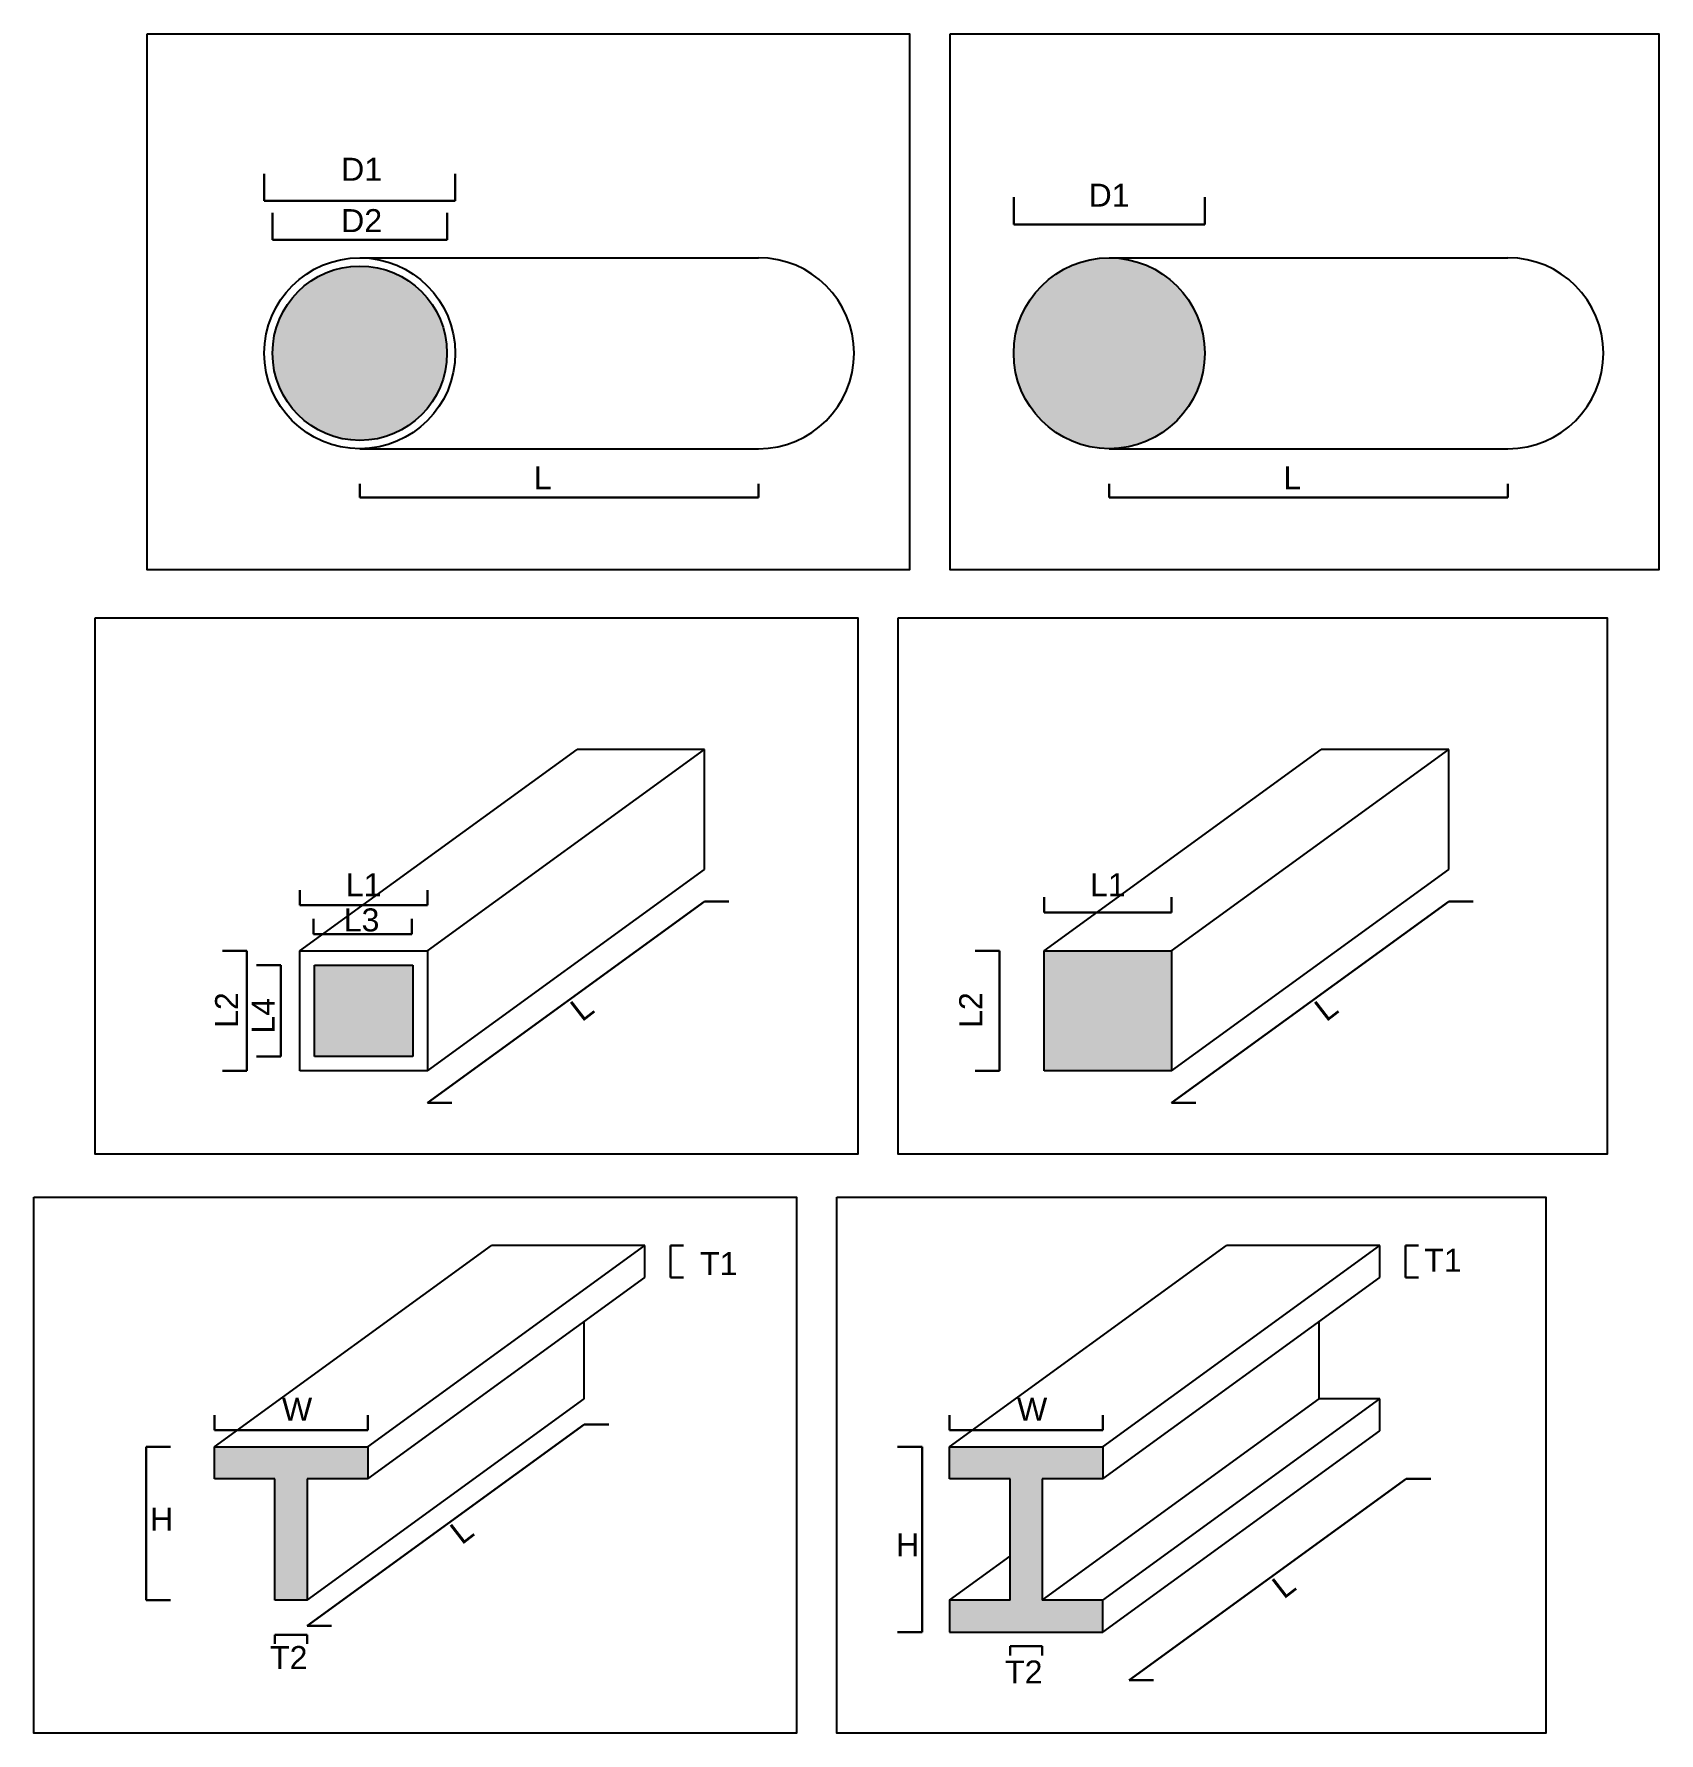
# Model space of a CAD drawing. Header units: millimetres. Extents: x 1937 to 5471, y -1442 to 2254.
import ezdxf

# ---------------------------------------------------------------- set-up
doc = ezdxf.new("R2010")
doc.units = ezdxf.units.MM
doc.styles.get("Standard").update_dxf_attribs({"font": 'arial.ttf'})

msp = doc.modelspace()

# ---------------------------------------------------------------- hatches: boundary and pattern name
h = msp.add_hatch(color=9)
h.dxf.hatch_style = 1
h.paths.add_polyline_path([(2835, 1559.1, 1), (2455.5, 1559.1, 1)])
h.paths.add_polyline_path([(4483.1, 1559.1, 1), (4067.7, 1559.1, 1)])
h.paths.add_polyline_path([(2760.9, 29.5), (2760.9, 228), (2546.4, 228), (2546.4, 29.5)])
h.paths.add_polyline_path([(4411, -1.9), (4411, 259.4), (4133.7, 259.4), (4133.7, -1.9)])
h.paths.add_polyline_path([(2662.5, -819.7), (2329.1, -819.7), (2329.1, -889.6), (2460.8, -889.6), (2460.8, -1153.2), (2530.7, -1153.2), (2530.7, -889.6), (2662.5, -889.6)])
h = msp.add_hatch(color=9)
h.dxf.hatch_style = 1
h.paths.add_polyline_path([(4261.4, -819.7), (3928, -819.7), (3928, -889.6), (4059.8, -889.6), (4059.8, -1153.2), (3928, -1153.2), (3928, -1223.1), (4261.4, -1223.1), (4261.4, -1153.2), (4129.7, -1153.2), (4129.7, -889.6), (4261.4, -889.6)])

# ---------------------------------------------------------------- linework, layer by layer
at = {"color": 1, "lineweight": 30}
for p, q in [((2437.5, 1890.5), (2437.5, 1949.5)), ((2853, 1890.5), (2853, 1949.5)), ((2437.5, 1890.5), (2853, 1890.5)), ((4067.7, 1839.3), (4067.7, 1898.3)), ((4483.1, 1839.3), (4483.1, 1898.3)), ((2455.5, 1805.9), (2455.5, 1864.8)), ((2835, 1805.9), (2835, 1864.8)), ((4067.7, 1839.3), (4483.1, 1839.3)), ((2455.5, 1805.9), (2835, 1805.9)), ((2645.2, 1245.3), (2645.2, 1275.2)), ((3512.6, 1245.3), (3512.6, 1275.2)), ((4275.4, 1245.3), (4275.4, 1275.2)), ((5142.8, 1245.3), (5142.8, 1275.2)), ((2645.2, 1245.3), (3512.6, 1245.3)), ((4275.4, 1245.3), (5142.8, 1245.3)), ((2515, 358.2), (2515, 391.3)), ((2792.3, 358.2), (2792.3, 391.3)), ((4133.7, 342.7), (4133.7, 375.8)), ((4411, 342.7), (4411, 375.8)), ((2515, 358.2), (2792.3, 358.2)), ((2792.3, -71.5), (3395.2, 366.4)), ((3395.2, 366.4), (3448.3, 366.4)), ((4133.7, 342.7), (4411, 342.7)), ((4411, -71.5), (5013.9, 366.4)), ((5013.9, 366.4), (5067, 366.4)), ((2544.4, 295.8), (2544.4, 328.9)), ((2544.4, 295.8), (2758.8, 295.8)), ((2758.8, 295.8), (2758.8, 328.9)), ((2346.6, 259.4), (2399.8, 259.4)), ((2399.8, -1.9), (2399.8, 259.4)), ((3983.7, 259.4), (4036.8, 259.4)), ((4036.8, -1.9), (4036.8, 259.4)), ((2420.5, 228), (2473.7, 228)), ((2473.7, 29.5), (2473.7, 228)), ((2420.5, 29.5), (2473.7, 29.5)), ((2346.6, -1.9), (2399.8, -1.9)), ((3983.7, -1.9), (4036.8, -1.9)), ((2792.3, -71.5), (2845.5, -71.5)), ((4411, -71.5), (4464.2, -71.5)), ((3321, -451.6), (3321, -381.7)), ((3349.4, -381.7), (3321, -381.7)), ((4919.9, -451.6), (4919.9, -381.7)), ((4948.3, -381.7), (4919.9, -381.7)), ((3349.4, -451.6), (3321, -451.6)), ((4948.3, -451.6), (4919.9, -451.6)), ((2329.1, -783.6), (2329.1, -750.4)), ((2530.7, -1209.1), (3133.6, -771.1)), ((2662.5, -783.6), (2662.5, -750.4)), ((3133.6, -771.1), (3186.7, -771.1)), ((3928, -783.6), (3928, -750.4)), ((4261.4, -783.6), (4261.4, -750.4)), ((2329.1, -783.6), (2662.5, -783.6)), ((3928, -783.6), (4261.4, -783.6)), ((2180.3, -1153.2), (2180.3, -819.7)), ((2180.3, -819.7), (2233.5, -819.7)), ((3815.2, -819.7), (3868.4, -819.7)), ((3868.4, -1223.1), (3868.4, -819.7)), ((4318.9, -1327.2), (4921.7, -889.2)), ((4921.7, -889.2), (4974.9, -889.2)), ((2180.3, -1153.2), (2233.5, -1153.2)), ((2530.7, -1209.1), (2583.9, -1209.1)), ((2530.7, -1228.6), (2460.8, -1228.6)), ((2460.8, -1228.6), (2460.8, -1248.3)), ((2530.7, -1228.6), (2530.7, -1248.3)), ((3815.2, -1223.1), (3868.4, -1223.1)), ((4129.7, -1253.5), (4059.8, -1253.5)), ((4059.8, -1253.5), (4059.8, -1273.3)), ((4129.7, -1253.5), (4129.7, -1273.3)), ((4318.9, -1327.2), (4372.1, -1327.2))]:
    msp.add_line(p, q, dxfattribs=at)
at = {"color": 3}
for p, q in [((2645.2, 1766.8), (3512.6, 1766.8)), ((4275.4, 1766.8), (5142.8, 1766.8)), ((2645.2, 1351.3), (3512.6, 1351.3)), ((4275.4, 1351.3), (5142.8, 1351.3)), ((2515, 259.4), (3117.9, 697.4)), ((2792.3, 259.4), (3395.2, 697.4)), ((3395.2, 697.4), (3117.9, 697.4)), ((3395.2, 436.1), (3395.2, 697.4)), ((4133.7, 259.4), (4736.6, 697.4)), ((4411, 259.4), (5013.9, 697.4)), ((5013.9, 697.4), (4736.6, 697.4)), ((5013.9, 436.1), (5013.9, 697.4)), ((2792.3, -1.9), (3395.2, 436.1)), ((4411, -1.9), (5013.9, 436.1)), ((2515, 259.4), (2792.3, 259.4)), ((2515, -1.9), (2515, 259.4)), ((2792.3, 259.4), (2792.3, -1.9)), ((4133.7, 259.4), (4411, 259.4)), ((4133.7, -1.9), (4133.7, 259.4)), ((4411, 259.4), (4411, -1.9)), ((2546.4, 228), (2760.9, 228)), ((2546.4, 29.5), (2546.4, 228)), ((2760.9, 228), (2760.9, 29.5)), ((2760.9, 29.5), (2546.4, 29.5)), ((2792.3, -1.9), (2515, -1.9)), ((4411, -1.9), (4133.7, -1.9)), ((2329.1, -819.7), (2931.9, -381.7)), ((2662.5, -819.7), (3265.3, -381.7)), ((3265.3, -381.7), (2931.9, -381.7)), ((3265.3, -451.6), (3265.3, -381.7)), ((3928, -819.7), (4530.8, -381.7)), ((4261.4, -819.7), (4864.3, -381.7)), ((4864.3, -381.7), (4530.8, -381.7)), ((4864.3, -451.6), (4864.3, -381.7)), ((2662.5, -889.6), (3265.3, -451.6)), ((4261.4, -889.6), (4864.3, -451.6)), ((3133.6, -715.2), (3133.6, -547.4)), ((4732.5, -715.2), (4732.5, -547.4)), ((2530.7, -1153.2), (3133.6, -715.2)), ((4129.7, -1153.2), (4732.5, -715.2)), ((4261.4, -1153.2), (4864.3, -715.2)), ((4864.3, -715.2), (4732.5, -715.2)), ((4864.3, -785.1), (4864.3, -715.2)), ((4261.4, -1223.1), (4864.3, -785.1)), ((2329.1, -889.6), (2329.1, -819.7)), ((2329.1, -819.7), (2662.5, -819.7)), ((2662.5, -819.7), (2662.5, -889.6)), ((3928, -889.6), (3928, -819.7)), ((3928, -819.7), (4261.4, -819.7)), ((4261.4, -819.7), (4261.4, -889.6)), ((2460.8, -889.6), (2329.1, -889.6)), ((2460.8, -1153.2), (2460.8, -889.6)), ((2530.7, -889.6), (2530.7, -1153.2)), ((2662.5, -889.6), (2530.7, -889.6)), ((4059.8, -889.6), (3928, -889.6)), ((4059.8, -1153.2), (4059.8, -889.6)), ((4129.7, -889.6), (4129.7, -1153.2)), ((4261.4, -889.6), (4129.7, -889.6)), ((3928, -1153.2), (4059.8, -1057.4)), ((2530.7, -1153.2), (2460.8, -1153.2)), ((4059.8, -1153.2), (3928, -1153.2)), ((3928, -1153.2), (3928, -1223.1)), ((4261.4, -1153.2), (4129.7, -1153.2)), ((4261.4, -1223.1), (4261.4, -1153.2)), ((3928, -1223.1), (4261.4, -1223.1))]:
    msp.add_line(p, q, dxfattribs=at)
for points in [[(2182.4, 2253.5), (3841.3, 2253.5), (3841.3, 1087.6), (2182.4, 1087.6)], [(3929.2, 2253.5), (5471.4, 2253.5), (5471.4, 1087.6), (3929.2, 1087.6)], [(2069.5, 983.2), (3728.3, 983.2), (3728.3, -182.7), (2069.5, -182.7)], [(3816.2, 983.2), (5358.5, 983.2), (5358.5, -182.7), (3816.2, -182.7)], [(1936.5, -276.3), (3595.3, -276.3), (3595.3, -1442.1), (1936.5, -1442.1)], [(3683.3, -276.3), (5225.5, -276.3), (5225.5, -1442.1), (3683.3, -1442.1)]]:
    msp.add_lwpolyline(points, close=True)
for centre, radius in [((2645.2, 1559.1), 207.7), ((2645.2, 1559.1), 189.7), ((4275.4, 1559.1), 207.7)]:
    msp.add_circle(centre, radius, dxfattribs=at)
for centre in [(3512.6, 1559.1), (5142.8, 1559.1)]:
    msp.add_arc(centre, 207.7, 270, 90, dxfattribs=at)

# ---------------------------------------------------------------- texts
at = {"char_height": 50, "attachment_point": 1}
for s, insert in [('D1', (2604.6, 1984.3)), ('D1', (4230.5, 1927.9)), ('D2', (2604.6, 1872.5)), ('L', (3023.8, 1313.2)), ('L', (4654, 1313.2)), ('L1', (2614.9, 428)), ('L1', (4233.6, 428)), ('L3', (2610.3, 351.5)), ('T1', (3385.3, -396.2)), ('T1', (4960.6, -388.9)), ('W', (2475.8, -712.9)), ('W', (4074.8, -712.9)), ('H', (2189.3, -952)), ('H', (3811.6, -1008)), ('T2', (2449.9, -1252.9)), ('T2', (4048.8, -1284.4))]:
    msp.add_mtext_dynamic_manual_height_columns(s, width=242.925, gutter_width=12.5, heights=[0], dxfattribs=dict(at, insert=insert))
for s, insert, rotation in [('L2', (2330.5, 91.5), 90), ('L4', (2410, 79.1), 90), ('L', (3097.8, 142.7), 37.7419), ('L2', (3949.2, 91.5), 90), ('L', (4716.6, 142.7), 37.7419), ('L', (2836.3, -994.8), 37.7419), ('L', (4624.4, -1112.9), 37.7419)]:
    msp.add_mtext_dynamic_manual_height_columns(s, width=242.925, gutter_width=12.5, heights=[0], dxfattribs=dict(at, insert=insert, rotation=rotation))

doc.saveas('drawing.dxf')
